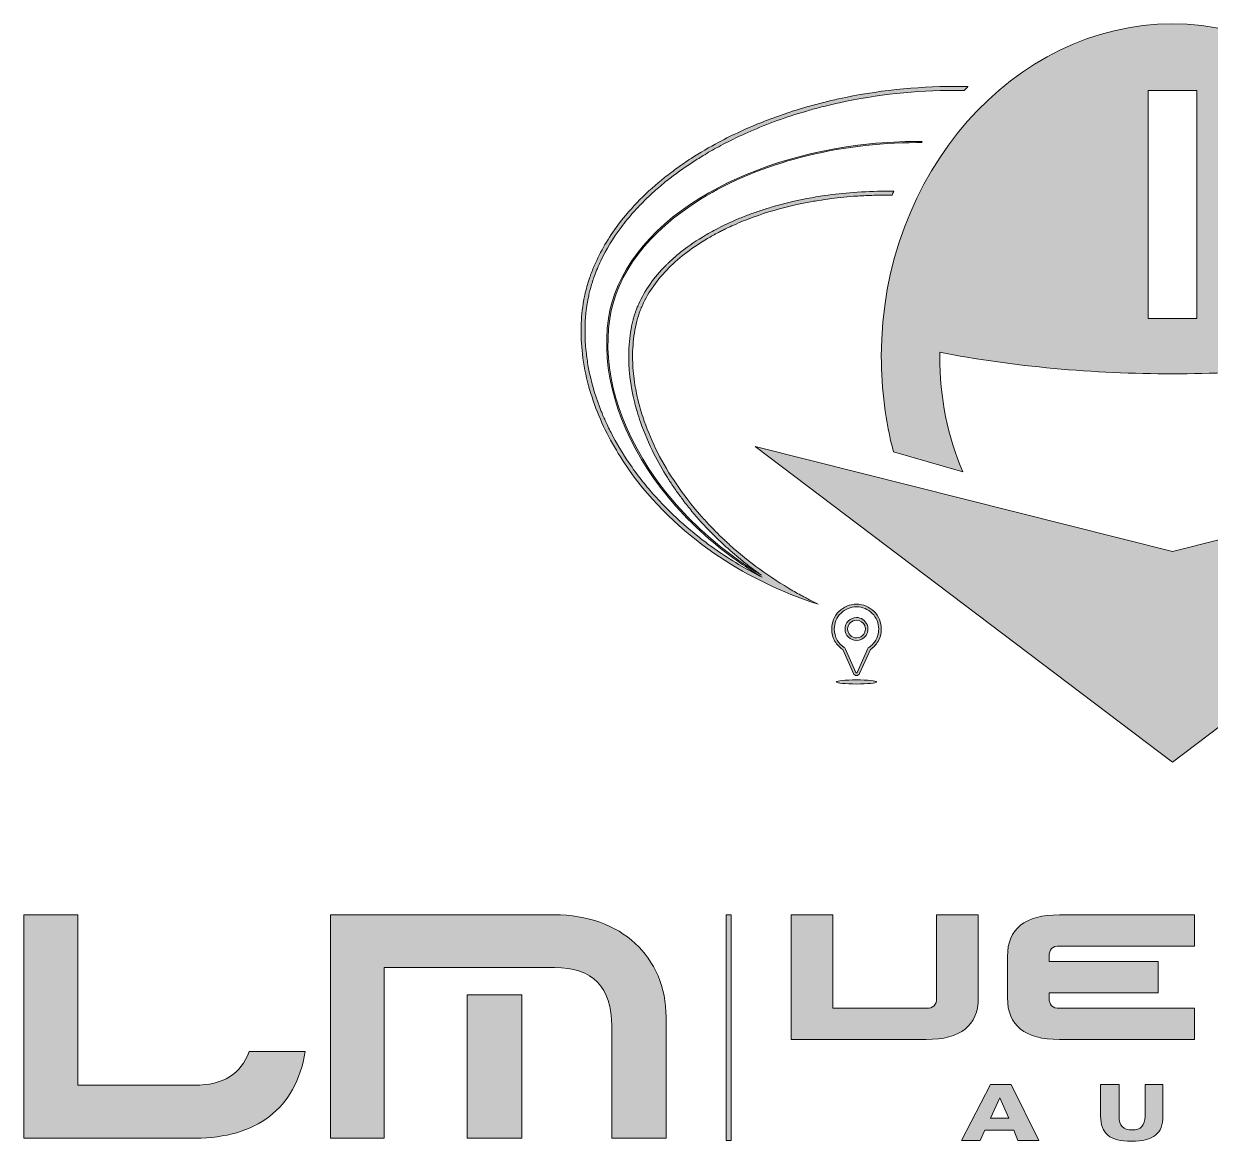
# Model space of a CAD drawing. Header units: millimetres. Extents: x 128 to 169, y -106.9 to -86.9.
# Drawn here: x 127.96 to 149.21, y -106.94 to -86.92 of the extents above; entities that cross this region are included whole.
import ezdxf

# ---------------------------------------------------------------- set-up
doc = ezdxf.new("R2010")
doc.units = ezdxf.units.MM
doc.header["$MEASUREMENT"] = 0
doc.layers.add('Capa 1', color=7, linetype='Continuous')

msp = doc.modelspace()

# ---------------------------------------------------------------- hatches: boundary and pattern name
at = {"layer": 'Capa 1'}
h = msp.add_hatch(color=255, dxfattribs=at)
h.dxf.hatch_style = 2
edge = h.paths.add_edge_path()
edge.add_spline(control_points=[(148.534, -86.924), (145.69, -86.938), (143.321, -89.599), (143.321, -92.88), (143.321, -93.476), (143.397, -94.05), (143.538, -94.593), (143.538, -94.593), (144.779, -94.953), (144.779, -94.953), (144.514, -94.327), (144.366, -93.623), (144.366, -92.88), (144.366, -92.856), (144.367, -92.831), (144.367, -92.807), (145.659, -93.066), (147.134, -93.196), (148.534, -93.196), (149.934, -93.196), (151.409, -93.066), (152.701, -92.807), (152.701, -92.831), (152.702, -92.856), (152.702, -92.88), (152.702, -93.623), (152.554, -94.327), (152.29, -94.953), (152.29, -94.953), (153.53, -94.593), (153.53, -94.593), (153.671, -94.05), (153.747, -93.476), (153.747, -92.88), (153.747, -89.599), (151.378, -86.938), (148.534, -86.924)], knot_values=[0, 0, 0, 0, 1, 1, 1, 2, 2, 2, 3, 3, 3, 4, 4, 4, 5, 5, 5, 6, 6, 6, 7, 7, 7, 8, 8, 8, 9, 9, 9, 10, 10, 10, 11, 11, 11, 12, 12, 12, 12], degree=3, periodic=1)
h.paths.add_polyline_path([(148.97, -92.207), (148.534, -92.207), (148.098, -92.207), (148.098, -88.121), (148.534, -88.121), (148.97, -88.121)])
h = msp.add_hatch(color=255, dxfattribs=at)
h.dxf.hatch_style = 2
edge = h.paths.add_edge_path()
edge.add_spline(control_points=[(144.633, -88.048), (143.932, -88.048), (143.235, -88.123), (142.557, -88.27), (142.464, -88.291), (142.371, -88.313), (142.28, -88.336), (142.187, -88.359), (142.096, -88.384), (142.004, -88.41), (141.913, -88.436), (141.821, -88.463), (141.731, -88.492), (141.595, -88.536), (141.46, -88.583), (141.326, -88.633), (141.282, -88.65), (141.237, -88.667), (141.193, -88.685), (140.927, -88.79), (140.666, -88.91), (140.412, -89.046), (140.242, -89.136), (140.076, -89.233), (139.913, -89.339), (139.873, -89.366), (139.832, -89.393), (139.792, -89.42), (139.752, -89.447), (139.712, -89.475), (139.673, -89.504), (139.594, -89.561), (139.516, -89.619), (139.44, -89.681), (139.134, -89.925), (138.848, -90.205), (138.605, -90.53), (138.439, -90.753), (138.292, -90.998), (138.18, -91.261), (138.172, -91.279), (138.164, -91.297), (138.157, -91.316), (138.143, -91.352), (138.129, -91.389), (138.116, -91.425), (138.109, -91.444), (138.102, -91.462), (138.096, -91.481), (138.079, -91.53), (138.064, -91.58), (138.05, -91.631), (138.036, -91.682), (138.022, -91.732), (138.012, -91.784), (138.012, -91.784), (137.995, -91.86), (137.995, -91.86), (137.995, -91.86), (137.982, -91.938), (137.982, -91.938), (137.969, -92.016), (137.96, -92.095), (137.954, -92.172), (137.952, -92.197), (137.951, -92.222), (137.949, -92.247), (137.948, -92.276), (137.946, -92.305), (137.946, -92.334), (137.941, -92.505), (137.95, -92.674), (137.969, -92.84), (138.014, -93.229), (138.119, -93.599), (138.263, -93.945), (138.407, -94.291), (138.59, -94.613), (138.8, -94.91), (139.22, -95.506), (139.745, -96.003), (140.323, -96.406), (140.856, -96.776), (141.436, -97.065), (142.038, -97.271), (142.089, -97.289), (142.14, -97.306), (142.192, -97.322), (142.143, -97.299), (142.095, -97.275), (142.047, -97.25), (142.046, -97.249), (142.046, -97.249), (142.045, -97.249), (142.045, -97.249), (142.044, -97.248), (142.043, -97.248), (142.016, -97.234), (141.988, -97.219), (141.962, -97.205), (141.886, -97.165), (141.811, -97.123), (141.737, -97.08), (141.329, -96.843), (140.949, -96.568), (140.604, -96.258), (140.584, -96.239), (140.563, -96.22), (140.543, -96.202), (140.532, -96.192), (140.522, -96.182), (140.511, -96.172), (140.481, -96.143), (140.45, -96.114), (140.42, -96.085), (140.39, -96.055), (140.36, -96.026), (140.331, -95.996), (140.301, -95.966), (140.272, -95.936), (140.244, -95.906), (140.186, -95.845), (140.13, -95.783), (140.075, -95.72), (139.774, -95.375), (139.515, -94.998), (139.313, -94.599), (139.221, -94.418), (139.142, -94.232), (139.076, -94.044), (139.057, -93.988), (139.038, -93.931), (139.021, -93.875), (139.004, -93.818), (138.988, -93.761), (138.974, -93.704), (138.956, -93.635), (138.941, -93.567), (138.928, -93.498), (138.921, -93.463), (138.915, -93.429), (138.91, -93.394), (138.898, -93.326), (138.889, -93.257), (138.882, -93.189), (138.869, -93.056), (138.864, -92.924), (138.868, -92.793), (138.874, -92.645), (138.89, -92.499), (138.918, -92.358), (138.934, -92.286), (138.949, -92.222), (138.97, -92.158), (138.97, -92.158), (138.986, -92.11), (138.986, -92.11), (138.986, -92.11), (139.004, -92.063), (139.004, -92.063), (139.014, -92.031), (139.029, -92.001), (139.042, -91.97), (139.15, -91.724), (139.316, -91.499), (139.516, -91.299), (139.716, -91.099), (139.953, -90.923), (140.208, -90.773), (140.272, -90.735), (140.338, -90.699), (140.404, -90.664), (140.429, -90.651), (140.454, -90.639), (140.479, -90.626), (140.501, -90.615), (140.523, -90.604), (140.545, -90.593), (140.589, -90.572), (140.634, -90.551), (140.679, -90.531), (140.793, -90.48), (140.908, -90.434), (141.026, -90.391), (141.272, -90.301), (141.527, -90.228), (141.785, -90.17), (141.822, -90.162), (141.859, -90.154), (141.896, -90.146), (141.938, -90.138), (141.98, -90.129), (142.023, -90.121), (142.061, -90.114), (142.099, -90.107), (142.137, -90.101), (142.213, -90.087), (142.289, -90.076), (142.366, -90.065), (142.518, -90.044), (142.672, -90.028), (142.825, -90.016), (142.874, -90.013), (142.921, -90.009), (142.97, -90.007), (143.065, -90.001), (143.161, -89.998), (143.256, -89.996), (143.304, -89.995), (143.352, -89.995), (143.399, -89.995), (143.399, -89.995), (143.402, -89.995), (143.402, -89.995), (143.439, -89.995), (143.476, -89.995), (143.513, -89.996), (143.524, -89.972), (143.534, -89.949), (143.546, -89.926), (143.52, -89.925), (143.494, -89.925), (143.468, -89.925), (143.445, -89.925), (143.422, -89.925), (143.399, -89.925), (143.205, -89.925), (143.01, -89.932), (142.82, -89.947), (142.647, -89.96), (142.476, -89.978), (142.309, -90.003), (142.2, -90.018), (142.094, -90.036), (141.989, -90.056), (141.95, -90.064), (141.912, -90.071), (141.874, -90.079), (141.836, -90.087), (141.799, -90.095), (141.761, -90.104), (141.695, -90.118), (141.631, -90.134), (141.567, -90.151), (141.52, -90.162), (141.474, -90.175), (141.428, -90.188), (141.355, -90.208), (141.283, -90.23), (141.213, -90.253), (141.141, -90.276), (141.071, -90.3), (141.002, -90.325), (140.965, -90.338), (140.928, -90.352), (140.892, -90.366), (140.82, -90.395), (140.748, -90.424), (140.677, -90.455), (140.572, -90.501), (140.469, -90.551), (140.369, -90.603), (140.302, -90.639), (140.236, -90.675), (140.173, -90.712), (140.019, -90.802), (139.877, -90.899), (139.747, -91.001), (139.689, -91.047), (139.634, -91.093), (139.581, -91.141), (139.554, -91.164), (139.528, -91.189), (139.503, -91.213), (139.491, -91.225), (139.478, -91.237), (139.466, -91.249), (139.248, -91.468), (139.084, -91.701), (138.977, -91.943), (138.974, -91.951), (138.97, -91.959), (138.967, -91.967), (138.956, -91.99), (138.946, -92.014), (138.938, -92.039), (138.938, -92.039), (138.92, -92.085), (138.92, -92.085), (138.92, -92.085), (138.919, -92.087), (138.919, -92.087), (138.919, -92.087), (138.919, -92.088), (138.919, -92.088), (138.919, -92.088), (138.919, -92.089), (138.919, -92.089), (138.919, -92.089), (138.903, -92.136), (138.903, -92.136), (138.899, -92.149), (138.895, -92.163), (138.891, -92.177), (138.887, -92.191), (138.883, -92.205), (138.88, -92.218), (138.877, -92.228), (138.874, -92.239), (138.871, -92.249), (138.868, -92.264), (138.864, -92.279), (138.861, -92.294), (138.857, -92.311), (138.853, -92.328), (138.85, -92.344), (138.821, -92.486), (138.803, -92.636), (138.798, -92.791), (138.789, -93.088), (138.825, -93.401), (138.905, -93.721), (138.918, -93.771), (138.932, -93.82), (138.947, -93.869), (138.965, -93.934), (138.986, -93.999), (139.009, -94.064), (139.075, -94.253), (139.156, -94.443), (139.25, -94.631), (139.323, -94.774), (139.403, -94.915), (139.49, -95.054), (139.525, -95.109), (139.561, -95.164), (139.598, -95.218), (139.617, -95.246), (139.636, -95.274), (139.656, -95.302), (139.694, -95.356), (139.733, -95.408), (139.773, -95.461), (139.823, -95.528), (139.876, -95.594), (139.93, -95.659), (140.038, -95.789), (140.154, -95.916), (140.275, -96.04), (140.336, -96.102), (140.399, -96.163), (140.463, -96.224), (140.563, -96.317), (140.665, -96.407), (140.771, -96.494), (140.825, -96.54), (140.881, -96.584), (140.938, -96.628), (141.016, -96.688), (141.096, -96.747), (141.177, -96.805), (140.899, -96.637), (140.635, -96.451), (140.389, -96.249), (140.388, -96.249), (140.387, -96.248), (140.387, -96.247), (139.96, -95.899), (139.585, -95.503), (139.28, -95.073), (138.616, -94.138), (138.323, -93.122), (138.457, -92.211), (138.576, -91.403), (139.154, -90.642), (140.085, -90.068), (141.159, -89.406), (142.534, -89.061), (143.954, -89.054), (143.982, -89.054), (144.01, -89.054), (144.038, -89.054), (144.043, -89.047), (144.048, -89.039), (144.054, -89.032), (144.025, -89.031), (143.997, -89.031), (143.969, -89.032), (143.684, -89.033), (143.4, -89.048), (143.117, -89.077), (141.964, -89.195), (140.912, -89.531), (140.073, -90.048), (139.136, -90.626), (138.554, -91.393), (138.434, -92.207), (138.3, -93.124), (138.593, -94.147), (139.261, -95.086), (139.573, -95.526), (139.956, -95.93), (140.395, -96.285), (140.395, -96.285), (140.396, -96.286), (140.397, -96.286), (140.644, -96.487), (140.909, -96.672), (141.188, -96.839), (140.901, -96.695), (140.625, -96.531), (140.362, -96.349), (140.319, -96.319), (140.277, -96.288), (140.235, -96.257), (140.166, -96.207), (140.099, -96.156), (140.034, -96.104), (139.857, -95.964), (139.69, -95.816), (139.532, -95.662), (139.438, -95.569), (139.347, -95.474), (139.26, -95.377), (139.26, -95.377), (139.26, -95.377), (139.26, -95.376), (139.186, -95.293), (139.114, -95.208), (139.046, -95.122), (138.98, -95.039), (138.918, -94.956), (138.857, -94.87), (138.732, -94.693), (138.619, -94.509), (138.52, -94.323), (138.502, -94.289), (138.484, -94.257), (138.468, -94.223), (138.468, -94.223), (138.468, -94.223), (138.468, -94.223), (138.447, -94.183), (138.428, -94.142), (138.409, -94.102), (138.38, -94.041), (138.353, -93.979), (138.327, -93.918), (138.318, -93.896), (138.308, -93.873), (138.3, -93.851), (138.291, -93.828), (138.282, -93.806), (138.274, -93.783), (138.189, -93.556), (138.124, -93.329), (138.08, -93.103), (138.071, -93.057), (138.064, -93.012), (138.057, -92.967), (138.05, -92.922), (138.044, -92.877), (138.039, -92.832), (138.016, -92.637), (138.01, -92.441), (138.019, -92.25), (138.02, -92.225), (138.022, -92.2), (138.024, -92.175), (138.024, -92.171), (138.025, -92.167), (138.025, -92.163), (138.027, -92.147), (138.028, -92.132), (138.029, -92.116), (138.032, -92.087), (138.035, -92.059), (138.039, -92.032), (138.041, -92.015), (138.043, -92), (138.046, -91.984), (138.048, -91.972), (138.05, -91.961), (138.051, -91.95), (138.051, -91.95), (138.064, -91.874), (138.064, -91.874), (138.064, -91.874), (138.081, -91.797), (138.081, -91.797), (138.087, -91.765), (138.095, -91.735), (138.103, -91.703), (138.106, -91.692), (138.109, -91.682), (138.112, -91.671), (138.112, -91.671), (138.112, -91.669), (138.112, -91.669), (138.112, -91.669), (138.117, -91.649), (138.117, -91.649), (138.137, -91.581), (138.159, -91.512), (138.183, -91.443), (138.2, -91.397), (138.218, -91.352), (138.237, -91.307), (138.256, -91.261), (138.276, -91.216), (138.297, -91.171), (138.394, -90.968), (138.515, -90.767), (138.661, -90.572), (138.731, -90.479), (138.806, -90.388), (138.885, -90.299), (138.941, -90.236), (138.999, -90.175), (139.06, -90.114), (139.09, -90.083), (139.122, -90.053), (139.153, -90.023), (139.185, -89.993), (139.217, -89.963), (139.249, -89.933), (139.324, -89.866), (139.402, -89.8), (139.483, -89.735), (139.483, -89.735), (139.484, -89.735), (139.484, -89.735), (139.629, -89.619), (139.783, -89.509), (139.943, -89.404), (139.943, -89.403), (139.944, -89.403), (139.944, -89.403), (140.014, -89.358), (140.086, -89.313), (140.159, -89.27), (140.252, -89.213), (140.347, -89.16), (140.445, -89.108), (140.564, -89.044), (140.687, -88.983), (140.812, -88.925), (140.882, -88.893), (140.954, -88.861), (141.026, -88.83), (141.346, -88.693), (141.683, -88.574), (142.033, -88.475), (142.116, -88.451), (142.2, -88.429), (142.284, -88.407), (142.379, -88.383), (142.475, -88.361), (142.572, -88.339), (143.246, -88.193), (143.94, -88.118), (144.633, -88.118), (144.633, -88.118), (144.706, -88.118), (144.706, -88.118), (144.706, -88.118), (144.706, -88.119), (144.706, -88.119), (144.738, -88.119), (144.771, -88.119), (144.804, -88.12), (144.827, -88.097), (144.85, -88.074), (144.873, -88.051), (144.873, -88.051), (144.874, -88.051), (144.874, -88.051), (144.849, -88.05), (144.823, -88.05), (144.798, -88.049), (144.743, -88.049), (144.688, -88.048), (144.633, -88.048)], knot_values=[0, 0, 0, 0, 1, 1, 1, 2, 2, 2, 3, 3, 3, 4, 4, 4, 5, 5, 5, 6, 6, 6, 7, 7, 7, 8, 8, 8, 9, 9, 9, 10, 10, 10, 11, 11, 11, 12, 12, 12, 13, 13, 13, 14, 14, 14, 15, 15, 15, 16, 16, 16, 17, 17, 17, 18, 18, 18, 19, 19, 19, 20, 20, 20, 21, 21, 21, 22, 22, 22, 23, 23, 23, 24, 24, 24, 25, 25, 25, 26, 26, 26, 27, 27, 27, 28, 28, 28, 29, 29, 29, 30, 30, 30, 31, 31, 31, 32, 32, 32, 33, 33, 33, 34, 34, 34, 35, 35, 35, 36, 36, 36, 37, 37, 37, 38, 38, 38, 39, 39, 39, 40, 40, 40, 41, 41, 41, 42, 42, 42, 43, 43, 43, 44, 44, 44, 45, 45, 45, 46, 46, 46, 47, 47, 47, 48, 48, 48, 49, 49, 49, 50, 50, 50, 51, 51, 51, 52, 52, 52, 53, 53, 53, 54, 54, 54, 55, 55, 55, 56, 56, 56, 57, 57, 57, 58, 58, 58, 59, 59, 59, 60, 60, 60, 61, 61, 61, 62, 62, 62, 63, 63, 63, 64, 64, 64, 65, 65, 65, 66, 66, 66, 67, 67, 67, 68, 68, 68, 69, 69, 69, 70, 70, 70, 71, 71, 71, 72, 72, 72, 73, 73, 73, 74, 74, 74, 75, 75, 75, 76, 76, 76, 77, 77, 77, 78, 78, 78, 79, 79, 79, 80, 80, 80, 81, 81, 81, 82, 82, 82, 83, 83, 83, 84, 84, 84, 85, 85, 85, 86, 86, 86, 87, 87, 87, 88, 88, 88, 89, 89, 89, 90, 90, 90, 91, 91, 91, 92, 92, 92, 93, 93, 93, 94, 94, 94, 95, 95, 95, 96, 96, 96, 97, 97, 97, 98, 98, 98, 99, 99, 99, 100, 100, 100, 101, 101, 101, 102, 102, 102, 103, 103, 103, 104, 104, 104, 105, 105, 105, 106, 106, 106, 107, 107, 107, 108, 108, 108, 109, 109, 109, 110, 110, 110, 111, 111, 111, 112, 112, 112, 113, 113, 113, 114, 114, 114, 115, 115, 115, 116, 116, 116, 117, 117, 117, 118, 118, 118, 119, 119, 119, 120, 120, 120, 121, 121, 121, 122, 122, 122, 123, 123, 123, 124, 124, 124, 125, 125, 125, 126, 126, 126, 127, 127, 127, 128, 128, 128, 129, 129, 129, 130, 130, 130, 131, 131, 131, 132, 132, 132, 133, 133, 133, 134, 134, 134, 135, 135, 135, 136, 136, 136, 137, 137, 137, 138, 138, 138, 139, 139, 139, 140, 140, 140, 141, 141, 141, 142, 142, 142, 143, 143, 143, 144, 144, 144, 145, 145, 145, 146, 146, 146, 147, 147, 147, 148, 148, 148, 149, 149, 149, 150, 150, 150, 151, 151, 151, 152, 152, 152, 153, 153, 153, 154, 154, 154, 155, 155, 155, 156, 156, 156, 157, 157, 157, 158, 158, 158, 159, 159, 159, 160, 160, 160, 161, 161, 161, 162, 162, 162, 163, 163, 163, 164, 164, 164, 165, 165, 165, 166, 166, 166, 167, 167, 167, 168, 168, 168, 169, 169, 169, 170, 170, 170, 171, 171, 171, 172, 172, 172, 173, 173, 173, 174, 174, 174, 175, 175, 175, 176, 176, 176, 177, 177, 177, 178, 178, 178, 179, 179, 179, 180, 180, 180, 181, 181, 181, 182, 182, 182, 183, 183, 183, 184, 184, 184, 185, 185, 185, 186, 186, 186, 187, 187, 187, 188, 188, 188, 189, 189, 189, 190, 190, 190, 191, 191, 191, 192, 192, 192, 193, 193, 193, 194, 194, 194, 194], degree=3, periodic=1)
msp.add_hatch(color=255, dxfattribs=at).paths.add_polyline_path([(156.005, -94.495), (148.534, -100.15), (141.063, -94.495), (148.534, -96.38)])
h = msp.add_hatch(color=255, dxfattribs=at)
h.dxf.hatch_style = 2
edge = h.paths.add_edge_path()
edge.add_spline(control_points=[(142.877, -97.322), (142.758, -97.322), (142.646, -97.369), (142.562, -97.453), (142.478, -97.537), (142.432, -97.648), (142.432, -97.767), (142.432, -97.844), (142.452, -97.921), (142.491, -97.988), (142.525, -98.047), (142.572, -98.098), (142.629, -98.136), (142.629, -98.136), (142.822, -98.564), (142.822, -98.564), (142.832, -98.586), (142.853, -98.6), (142.877, -98.6), (142.9, -98.6), (142.922, -98.586), (142.932, -98.564), (142.932, -98.564), (143.125, -98.136), (143.125, -98.136), (143.153, -98.117), (143.179, -98.095), (143.202, -98.07), (143.225, -98.045), (143.246, -98.017), (143.263, -97.988), (143.291, -97.938), (143.31, -97.882), (143.318, -97.825), (143.32, -97.806), (143.321, -97.786), (143.321, -97.767), (143.321, -97.708), (143.31, -97.65), (143.288, -97.597), (143.266, -97.544), (143.233, -97.495), (143.191, -97.453), (143.107, -97.369), (142.995, -97.322), (142.877, -97.322), (142.877, -97.322), (142.877, -97.322), (142.877, -97.322)], knot_values=[0, 0, 0, 0, 1, 1, 1, 2, 2, 2, 3, 3, 3, 4, 4, 4, 5, 5, 5, 6, 6, 6, 7, 7, 7, 8, 8, 8, 9, 9, 9, 10, 10, 10, 11, 11, 11, 12, 12, 12, 13, 13, 13, 14, 14, 14, 15, 15, 15, 16, 16, 16, 16], degree=3, periodic=1)
edge = h.paths.add_edge_path()
edge.add_spline(control_points=[(142.877, -97.926), (142.789, -97.926), (142.718, -97.855), (142.718, -97.767), (142.718, -97.679), (142.789, -97.608), (142.877, -97.608), (142.942, -97.608), (142.999, -97.648), (143.023, -97.705), (143.031, -97.724), (143.036, -97.745), (143.036, -97.767), (143.036, -97.8), (143.026, -97.83), (143.008, -97.856), (142.98, -97.898), (142.932, -97.926), (142.877, -97.926), (142.877, -97.926), (142.877, -97.926), (142.877, -97.926)], knot_values=[0, 0, 0, 0, 1, 1, 1, 2, 2, 2, 3, 3, 3, 4, 4, 4, 5, 5, 5, 6, 6, 6, 7, 7, 7, 7], degree=3, periodic=1)
edge = h.paths.add_edge_path()
edge.add_spline(control_points=[(142.877, -97.369), (142.983, -97.369), (143.083, -97.411), (143.158, -97.486), (143.195, -97.523), (143.224, -97.567), (143.244, -97.615), (143.264, -97.663), (143.274, -97.714), (143.274, -97.767), (143.274, -97.784), (143.273, -97.802), (143.271, -97.819), (143.264, -97.87), (143.248, -97.919), (143.222, -97.964), (143.207, -97.991), (143.189, -98.015), (143.168, -98.038), (143.147, -98.06), (143.124, -98.08), (143.099, -98.097), (143.099, -98.097), (143.088, -98.105), (143.088, -98.105), (143.088, -98.105), (143.082, -98.117), (143.082, -98.117), (143.082, -98.117), (142.889, -98.545), (142.889, -98.545), (142.887, -98.55), (142.882, -98.553), (142.877, -98.553), (142.871, -98.553), (142.867, -98.55), (142.864, -98.545), (142.864, -98.545), (142.671, -98.117), (142.671, -98.117), (142.671, -98.117), (142.666, -98.105), (142.666, -98.105), (142.666, -98.105), (142.655, -98.097), (142.655, -98.097), (142.604, -98.063), (142.562, -98.017), (142.531, -97.964), (142.497, -97.905), (142.479, -97.836), (142.479, -97.767), (142.479, -97.661), (142.52, -97.561), (142.595, -97.486), (142.671, -97.411), (142.771, -97.369), (142.877, -97.369)], knot_values=[0, 0, 0, 0, 0.352778, 0.352778, 0.352778, 0.705556, 0.705556, 0.705556, 1.058333, 1.058333, 1.058333, 1.411111, 1.411111, 1.411111, 1.763889, 1.763889, 1.763889, 2.116667, 2.116667, 2.116667, 2.469444, 2.469444, 2.469444, 2.822222, 2.822222, 2.822222, 3.175, 3.175, 3.175, 3.527778, 3.527778, 3.527778, 3.880556, 3.880556, 3.880556, 4.233333, 4.233333, 4.233333, 4.586111, 4.586111, 4.586111, 4.938889, 4.938889, 4.938889, 5.291667, 5.291667, 5.291667, 5.644444, 5.644444, 5.644444, 5.997222, 5.997222, 5.997222, 6.35, 6.35, 6.35, 6.702778, 6.702778, 6.702778, 6.702778], degree=3, periodic=0)
edge.add_line((142.877, -97.369), (142.877, -97.369))
edge = h.paths.add_edge_path()
edge.add_spline(control_points=[(142.877, -97.973), (142.945, -97.973), (143.009, -97.939), (143.047, -97.882), (143.07, -97.848), (143.082, -97.808), (143.082, -97.767), (143.082, -97.739), (143.077, -97.712), (143.066, -97.687), (143.034, -97.611), (142.96, -97.561), (142.877, -97.561), (142.763, -97.561), (142.671, -97.654), (142.671, -97.767), (142.671, -97.88), (142.763, -97.973), (142.877, -97.973)], knot_values=[0, 0, 0, 0, 0.352778, 0.352778, 0.352778, 0.705556, 0.705556, 0.705556, 1.058333, 1.058333, 1.058333, 1.411111, 1.411111, 1.411111, 1.763889, 1.763889, 1.763889, 2.116667, 2.116667, 2.116667, 2.116667], degree=3, periodic=0)
edge.add_line((142.877, -97.973), (142.877, -97.973))
h = msp.add_hatch(color=255, dxfattribs=at)
h.dxf.hatch_style = 2
edge = h.paths.add_edge_path()
edge.add_spline(control_points=[(143.235, -98.715), (143.235, -98.735), (143.075, -98.752), (142.877, -98.752), (142.679, -98.752), (142.518, -98.735), (142.518, -98.715), (142.518, -98.695), (142.679, -98.678), (142.877, -98.678), (143.075, -98.678), (143.235, -98.695), (143.235, -98.715)], knot_values=[0, 0, 0, 0, 1, 1, 1, 2, 2, 2, 3, 3, 3, 4, 4, 4, 4], degree=3, periodic=1)
h = msp.add_hatch(color=255, dxfattribs=at)
h.dxf.hatch_style = 2
edge = h.paths.add_edge_path()
edge.add_spline(control_points=[(128.935, -102.886), (128.935, -102.886), (128.935, -105.938), (128.935, -105.938), (128.935, -105.938), (131.021, -105.938), (131.021, -105.938), (131.535, -105.938), (131.861, -105.737), (131.998, -105.337), (131.998, -105.337), (133.004, -105.337), (133.004, -105.337), (132.916, -105.852), (132.703, -106.238), (132.364, -106.497), (132.025, -106.757), (131.583, -106.886), (131.038, -106.886), (131.038, -106.886), (127.964, -106.886), (127.964, -106.886), (127.964, -106.886), (127.964, -102.886), (127.964, -102.886), (127.964, -102.886), (128.935, -102.886), (128.935, -102.886)], knot_values=[0, 0, 0, 0, 1, 1, 1, 2, 2, 2, 3, 3, 3, 4, 4, 4, 5, 5, 5, 6, 6, 6, 7, 7, 7, 8, 8, 8, 9, 9, 9, 9], degree=3, periodic=1)
h = msp.add_hatch(color=255, dxfattribs=at)
h.dxf.hatch_style = 2
edge = h.paths.add_edge_path()
edge.add_spline(control_points=[(133.455, -102.886), (133.455, -102.886), (137.467, -102.886), (137.467, -102.886), (137.764, -102.886), (138.036, -102.931), (138.282, -103.02), (138.527, -103.11), (138.738, -103.236), (138.913, -103.398), (139.088, -103.559), (139.224, -103.753), (139.322, -103.977), (139.419, -104.202), (139.467, -104.45), (139.467, -104.721), (139.467, -104.721), (139.467, -106.886), (139.467, -106.886), (139.467, -106.886), (138.496, -106.886), (138.496, -106.886), (138.496, -106.886), (138.496, -104.886), (138.496, -104.886), (138.496, -104.181), (138.153, -103.829), (137.467, -103.829), (137.467, -103.829), (134.421, -103.829), (134.421, -103.829), (134.421, -103.829), (134.421, -106.886), (134.421, -106.886), (134.421, -106.886), (133.455, -106.886), (133.455, -106.886), (133.455, -106.886), (133.455, -102.886), (133.455, -102.886)], knot_values=[0, 0, 0, 0, 1, 1, 1, 2, 2, 2, 3, 3, 3, 4, 4, 4, 5, 5, 5, 6, 6, 6, 7, 7, 7, 8, 8, 8, 9, 9, 9, 10, 10, 10, 11, 11, 11, 12, 12, 12, 13, 13, 13, 13], degree=3, periodic=1)
h.paths.add_polyline_path([(135.907, -104.32), (136.884, -104.32), (136.884, -106.886), (135.907, -106.886)])
h = msp.add_hatch(color=255, dxfattribs=at)
h.dxf.hatch_style = 2
h.paths.add_polyline_path([(140.632, -106.926), (140.544, -106.926), (140.544, -102.887), (140.632, -102.887)])
h = msp.add_hatch(color=255, dxfattribs=at)
h.dxf.hatch_style = 2
edge = h.paths.add_edge_path()
edge.add_spline(control_points=[(144.312, -102.887), (144.312, -102.887), (144.312, -104.375), (144.312, -104.375), (144.312, -104.499), (144.25, -104.561), (144.126, -104.561), (144.126, -104.561), (142.452, -104.561), (142.452, -104.561), (142.452, -104.561), (142.452, -102.887), (142.452, -102.887), (142.452, -102.887), (141.708, -102.887), (141.708, -102.887), (141.708, -102.887), (141.708, -105.119), (141.708, -105.119), (141.708, -105.119), (144.126, -105.119), (144.126, -105.119), (144.746, -105.119), (145.056, -104.871), (145.056, -104.375), (145.056, -104.375), (145.056, -102.887), (145.056, -102.887), (145.056, -102.887), (144.312, -102.887), (144.312, -102.887)], knot_values=[0, 0, 0, 0, 1, 1, 1, 2, 2, 2, 3, 3, 3, 4, 4, 4, 5, 5, 5, 6, 6, 6, 7, 7, 7, 8, 8, 8, 9, 9, 9, 10, 10, 10, 10], degree=3, periodic=1)
h = msp.add_hatch(color=255, dxfattribs=at)
h.dxf.hatch_style = 2
edge = h.paths.add_edge_path()
edge.add_spline(control_points=[(146.511, -105.119), (146.511, -105.119), (148.929, -105.119), (148.929, -105.119), (148.929, -105.119), (148.929, -104.561), (148.929, -104.561), (148.929, -104.561), (146.511, -104.561), (146.511, -104.561), (146.387, -104.561), (146.325, -104.499), (146.325, -104.375), (146.325, -104.375), (146.325, -104.282), (146.325, -104.282), (146.325, -104.282), (148.278, -104.282), (148.278, -104.282), (148.278, -104.282), (148.278, -103.724), (148.278, -103.724), (148.278, -103.724), (146.325, -103.724), (146.325, -103.724), (146.325, -103.724), (146.325, -103.631), (146.325, -103.631), (146.325, -103.507), (146.387, -103.445), (146.511, -103.445), (146.511, -103.445), (148.929, -103.445), (148.929, -103.445), (148.929, -103.445), (148.929, -102.887), (148.929, -102.887), (148.929, -102.887), (146.511, -102.887), (146.511, -102.887), (145.891, -102.887), (145.581, -103.135), (145.581, -103.631), (145.581, -103.631), (145.581, -104.375), (145.581, -104.375), (145.581, -104.871), (145.891, -105.119), (146.511, -105.119)], knot_values=[0, 0, 0, 0, 0.352778, 0.352778, 0.352778, 0.705556, 0.705556, 0.705556, 1.058333, 1.058333, 1.058333, 1.411111, 1.411111, 1.411111, 1.763889, 1.763889, 1.763889, 2.116667, 2.116667, 2.116667, 2.469444, 2.469444, 2.469444, 2.822222, 2.822222, 2.822222, 3.175, 3.175, 3.175, 3.527778, 3.527778, 3.527778, 3.880556, 3.880556, 3.880556, 4.233333, 4.233333, 4.233333, 4.586111, 4.586111, 4.586111, 4.938889, 4.938889, 4.938889, 5.291667, 5.291667, 5.291667, 5.644444, 5.644444, 5.644444, 5.644444], degree=3, periodic=0)
edge.add_line((146.511, -105.119), (146.511, -105.119))
h = msp.add_hatch(color=255, dxfattribs=at)
h.dxf.hatch_style = 2
h.paths.add_polyline_path([(145.094, -106.926), (144.759, -106.926), (145.276, -105.927), (145.647, -105.927), (146.141, -106.926), (145.768, -106.926), (145.693, -106.746), (145.175, -106.746)])
h.paths.add_polyline_path([(145.603, -106.528), (145.444, -106.165), (145.274, -106.528)])
h = msp.add_hatch(color=255, dxfattribs=at)
h.dxf.hatch_style = 2
edge = h.paths.add_edge_path()
edge.add_spline(control_points=[(147.248, -105.927), (147.248, -105.927), (147.579, -105.927), (147.579, -105.927), (147.579, -105.927), (147.579, -106.496), (147.579, -106.496), (147.579, -106.579), (147.598, -106.64), (147.636, -106.68), (147.674, -106.72), (147.733, -106.74), (147.812, -106.74), (147.89, -106.74), (147.948, -106.72), (147.986, -106.679), (148.024, -106.639), (148.044, -106.578), (148.044, -106.496), (148.044, -106.496), (148.044, -105.927), (148.044, -105.927), (148.044, -105.927), (148.365, -105.927), (148.365, -105.927), (148.365, -105.927), (148.365, -106.492), (148.365, -106.492), (148.365, -106.648), (148.32, -106.762), (148.229, -106.834), (148.139, -106.907), (147.996, -106.943), (147.801, -106.943), (147.607, -106.943), (147.466, -106.907), (147.379, -106.835), (147.291, -106.764), (147.248, -106.649), (147.248, -106.492), (147.248, -106.492), (147.248, -105.927), (147.248, -105.927)], knot_values=[0, 0, 0, 0, 1, 1, 1, 2, 2, 2, 3, 3, 3, 4, 4, 4, 5, 5, 5, 6, 6, 6, 7, 7, 7, 8, 8, 8, 9, 9, 9, 10, 10, 10, 11, 11, 11, 12, 12, 12, 13, 13, 13, 14, 14, 14, 14], degree=3, periodic=1)

# ---------------------------------------------------------------- linework, layer by layer
at = {"layer": 'Capa 1', "lineweight": 0}
for points in [[(148.97, -92.207), (148.534, -92.207), (148.098, -92.207), (148.098, -88.121), (148.534, -88.121), (148.97, -88.121), (148.97, -92.207)], [(156.005, -94.495), (148.534, -100.15), (141.063, -94.495), (148.534, -96.38), (156.005, -94.495)], [(140.632, -106.926), (140.544, -106.926), (140.544, -102.887), (140.632, -102.887), (140.632, -106.926)], [(135.907, -104.32), (136.884, -104.32), (136.884, -106.886), (135.907, -106.886), (135.907, -104.32)], [(145.094, -106.926), (144.759, -106.926), (145.276, -105.927), (145.647, -105.927), (146.141, -106.926), (145.768, -106.926), (145.693, -106.746), (145.175, -106.746), (145.094, -106.926)], [(145.603, -106.528), (145.444, -106.165), (145.274, -106.528), (145.603, -106.528)]]:
    msp.add_lwpolyline(points, dxfattribs=at)
for points, knots in [([(148.534, -86.924), (145.69, -86.938), (143.321, -89.599), (143.321, -92.88), (143.321, -93.476), (143.397, -94.05), (143.538, -94.593), (143.538, -94.593), (144.779, -94.953), (144.779, -94.953), (144.514, -94.327), (144.366, -93.623), (144.366, -92.88), (144.366, -92.856), (144.367, -92.831), (144.367, -92.807), (145.659, -93.066), (147.134, -93.196), (148.534, -93.196), (149.934, -93.196), (151.409, -93.066), (152.701, -92.807), (152.701, -92.831), (152.702, -92.856), (152.702, -92.88), (152.702, -93.623), (152.554, -94.327), (152.29, -94.953), (152.29, -94.953), (153.53, -94.593), (153.53, -94.593), (153.671, -94.05), (153.747, -93.476), (153.747, -92.88), (153.747, -89.599), (151.378, -86.938), (148.534, -86.924)], [0, 0, 0, 0, 1, 1, 1, 2, 2, 2, 3, 3, 3, 4, 4, 4, 5, 5, 5, 6, 6, 6, 7, 7, 7, 8, 8, 8, 9, 9, 9, 10, 10, 10, 11, 11, 11, 12, 12, 12, 12]), ([(144.633, -88.048), (143.932, -88.048), (143.235, -88.123), (142.557, -88.27), (142.464, -88.291), (142.371, -88.313), (142.28, -88.336), (142.187, -88.359), (142.096, -88.384), (142.004, -88.41), (141.913, -88.436), (141.821, -88.463), (141.731, -88.492), (141.595, -88.536), (141.46, -88.583), (141.326, -88.633), (141.282, -88.65), (141.237, -88.667), (141.193, -88.685), (140.927, -88.79), (140.666, -88.91), (140.412, -89.046), (140.242, -89.136), (140.076, -89.233), (139.913, -89.339), (139.873, -89.366), (139.832, -89.393), (139.792, -89.42), (139.752, -89.447), (139.712, -89.475), (139.673, -89.504), (139.594, -89.561), (139.516, -89.619), (139.44, -89.681), (139.134, -89.925), (138.848, -90.205), (138.605, -90.53), (138.439, -90.753), (138.292, -90.998), (138.18, -91.261), (138.172, -91.279), (138.164, -91.297), (138.157, -91.316), (138.143, -91.352), (138.129, -91.389), (138.116, -91.425), (138.109, -91.444), (138.102, -91.462), (138.096, -91.481), (138.079, -91.53), (138.064, -91.58), (138.05, -91.631), (138.036, -91.682), (138.022, -91.732), (138.012, -91.784), (138.012, -91.784), (137.995, -91.86), (137.995, -91.86), (137.995, -91.86), (137.982, -91.938), (137.982, -91.938), (137.969, -92.016), (137.96, -92.095), (137.954, -92.172), (137.952, -92.197), (137.951, -92.222), (137.949, -92.247), (137.948, -92.276), (137.946, -92.305), (137.946, -92.334), (137.941, -92.505), (137.95, -92.674), (137.969, -92.84), (138.014, -93.229), (138.119, -93.599), (138.263, -93.945), (138.407, -94.291), (138.59, -94.613), (138.8, -94.91), (139.22, -95.506), (139.745, -96.003), (140.323, -96.406), (140.856, -96.776), (141.436, -97.065), (142.038, -97.271), (142.089, -97.289), (142.14, -97.306), (142.192, -97.322), (142.143, -97.299), (142.095, -97.275), (142.047, -97.25), (142.046, -97.249), (142.046, -97.249), (142.045, -97.249), (142.045, -97.249), (142.044, -97.248), (142.043, -97.248), (142.016, -97.234), (141.988, -97.219), (141.962, -97.205), (141.886, -97.165), (141.811, -97.123), (141.737, -97.08), (141.329, -96.843), (140.949, -96.568), (140.604, -96.258), (140.584, -96.239), (140.563, -96.22), (140.543, -96.202), (140.532, -96.192), (140.522, -96.182), (140.511, -96.172), (140.481, -96.143), (140.45, -96.114), (140.42, -96.085), (140.39, -96.055), (140.36, -96.026), (140.331, -95.996), (140.301, -95.966), (140.272, -95.936), (140.244, -95.906), (140.186, -95.845), (140.13, -95.783), (140.075, -95.72), (139.774, -95.375), (139.515, -94.998), (139.313, -94.599), (139.221, -94.418), (139.142, -94.232), (139.076, -94.044), (139.057, -93.988), (139.038, -93.931), (139.021, -93.875), (139.004, -93.818), (138.988, -93.761), (138.974, -93.704), (138.956, -93.635), (138.941, -93.567), (138.928, -93.498), (138.921, -93.463), (138.915, -93.429), (138.91, -93.394), (138.898, -93.326), (138.889, -93.257), (138.882, -93.189), (138.869, -93.056), (138.864, -92.924), (138.868, -92.793), (138.874, -92.645), (138.89, -92.499), (138.918, -92.358), (138.934, -92.286), (138.949, -92.222), (138.97, -92.158), (138.97, -92.158), (138.986, -92.11), (138.986, -92.11), (138.986, -92.11), (139.004, -92.063), (139.004, -92.063), (139.014, -92.031), (139.029, -92.001), (139.042, -91.97), (139.15, -91.724), (139.316, -91.499), (139.516, -91.299), (139.716, -91.099), (139.953, -90.923), (140.208, -90.773), (140.272, -90.735), (140.338, -90.699), (140.404, -90.664), (140.429, -90.651), (140.454, -90.639), (140.479, -90.626), (140.501, -90.615), (140.523, -90.604), (140.545, -90.593), (140.589, -90.572), (140.634, -90.551), (140.679, -90.531), (140.793, -90.48), (140.908, -90.434), (141.026, -90.391), (141.272, -90.301), (141.527, -90.228), (141.785, -90.17), (141.822, -90.162), (141.859, -90.154), (141.896, -90.146), (141.938, -90.138), (141.98, -90.129), (142.023, -90.121), (142.061, -90.114), (142.099, -90.107), (142.137, -90.101), (142.213, -90.087), (142.289, -90.076), (142.366, -90.065), (142.518, -90.044), (142.672, -90.028), (142.825, -90.016), (142.874, -90.013), (142.921, -90.009), (142.97, -90.007), (143.065, -90.001), (143.161, -89.998), (143.256, -89.996), (143.304, -89.995), (143.352, -89.995), (143.399, -89.995), (143.399, -89.995), (143.402, -89.995), (143.402, -89.995), (143.439, -89.995), (143.476, -89.995), (143.513, -89.996), (143.524, -89.972), (143.534, -89.949), (143.546, -89.926), (143.52, -89.925), (143.494, -89.925), (143.468, -89.925), (143.445, -89.925), (143.422, -89.925), (143.399, -89.925), (143.205, -89.925), (143.01, -89.932), (142.82, -89.947), (142.647, -89.96), (142.476, -89.978), (142.309, -90.003), (142.2, -90.018), (142.094, -90.036), (141.989, -90.056), (141.95, -90.064), (141.912, -90.071), (141.874, -90.079), (141.836, -90.087), (141.799, -90.095), (141.761, -90.104), (141.695, -90.118), (141.631, -90.134), (141.567, -90.151), (141.52, -90.162), (141.474, -90.175), (141.428, -90.188), (141.355, -90.208), (141.283, -90.23), (141.213, -90.253), (141.141, -90.276), (141.071, -90.3), (141.002, -90.325), (140.965, -90.338), (140.928, -90.352), (140.892, -90.366), (140.82, -90.395), (140.748, -90.424), (140.677, -90.455), (140.572, -90.501), (140.469, -90.551), (140.369, -90.603), (140.302, -90.639), (140.236, -90.675), (140.173, -90.712), (140.019, -90.802), (139.877, -90.899), (139.747, -91.001), (139.689, -91.047), (139.634, -91.093), (139.581, -91.141), (139.554, -91.164), (139.528, -91.189), (139.503, -91.213), (139.491, -91.225), (139.478, -91.237), (139.466, -91.249), (139.248, -91.468), (139.084, -91.701), (138.977, -91.943), (138.974, -91.951), (138.97, -91.959), (138.967, -91.967), (138.956, -91.99), (138.946, -92.014), (138.938, -92.039), (138.938, -92.039), (138.92, -92.085), (138.92, -92.085), (138.92, -92.085), (138.919, -92.087), (138.919, -92.087), (138.919, -92.087), (138.919, -92.088), (138.919, -92.088), (138.919, -92.088), (138.919, -92.089), (138.919, -92.089), (138.919, -92.089), (138.903, -92.136), (138.903, -92.136), (138.899, -92.149), (138.895, -92.163), (138.891, -92.177), (138.887, -92.191), (138.883, -92.205), (138.88, -92.218), (138.877, -92.228), (138.874, -92.239), (138.871, -92.249), (138.868, -92.264), (138.864, -92.279), (138.861, -92.294), (138.857, -92.311), (138.853, -92.328), (138.85, -92.344), (138.821, -92.486), (138.803, -92.636), (138.798, -92.791), (138.789, -93.088), (138.825, -93.401), (138.905, -93.721), (138.918, -93.771), (138.932, -93.82), (138.947, -93.869), (138.965, -93.934), (138.986, -93.999), (139.009, -94.064), (139.075, -94.253), (139.156, -94.443), (139.25, -94.631), (139.323, -94.774), (139.403, -94.915), (139.49, -95.054), (139.525, -95.109), (139.561, -95.164), (139.598, -95.218), (139.617, -95.246), (139.636, -95.274), (139.656, -95.302), (139.694, -95.356), (139.733, -95.408), (139.773, -95.461), (139.823, -95.528), (139.876, -95.594), (139.93, -95.659), (140.038, -95.789), (140.154, -95.916), (140.275, -96.04), (140.336, -96.102), (140.399, -96.163), (140.463, -96.224), (140.563, -96.317), (140.665, -96.407), (140.771, -96.494), (140.825, -96.54), (140.881, -96.584), (140.938, -96.628), (141.016, -96.688), (141.096, -96.747), (141.177, -96.805), (140.899, -96.637), (140.635, -96.451), (140.389, -96.249), (140.388, -96.249), (140.387, -96.248), (140.387, -96.247), (139.96, -95.899), (139.585, -95.503), (139.28, -95.073), (138.616, -94.138), (138.323, -93.122), (138.457, -92.211), (138.576, -91.403), (139.154, -90.642), (140.085, -90.068), (141.159, -89.406), (142.534, -89.061), (143.954, -89.054), (143.982, -89.054), (144.01, -89.054), (144.038, -89.054), (144.043, -89.047), (144.048, -89.039), (144.054, -89.032), (144.025, -89.031), (143.997, -89.031), (143.969, -89.032), (143.684, -89.033), (143.4, -89.048), (143.117, -89.077), (141.964, -89.195), (140.912, -89.531), (140.073, -90.048), (139.136, -90.626), (138.554, -91.393), (138.434, -92.207), (138.3, -93.124), (138.593, -94.147), (139.261, -95.086), (139.573, -95.526), (139.956, -95.93), (140.395, -96.285), (140.395, -96.285), (140.396, -96.286), (140.397, -96.286), (140.644, -96.487), (140.909, -96.672), (141.188, -96.839), (140.901, -96.695), (140.625, -96.531), (140.362, -96.349), (140.319, -96.319), (140.277, -96.288), (140.235, -96.257), (140.166, -96.207), (140.099, -96.156), (140.034, -96.104), (139.857, -95.964), (139.69, -95.816), (139.532, -95.662), (139.438, -95.569), (139.347, -95.474), (139.26, -95.377), (139.26, -95.377), (139.26, -95.377), (139.26, -95.376), (139.186, -95.293), (139.114, -95.208), (139.046, -95.122), (138.98, -95.039), (138.918, -94.956), (138.857, -94.87), (138.732, -94.693), (138.619, -94.509), (138.52, -94.323), (138.502, -94.289), (138.484, -94.257), (138.468, -94.223), (138.468, -94.223), (138.468, -94.223), (138.468, -94.223), (138.447, -94.183), (138.428, -94.142), (138.409, -94.102), (138.38, -94.041), (138.353, -93.979), (138.327, -93.918), (138.318, -93.896), (138.308, -93.873), (138.3, -93.851), (138.291, -93.828), (138.282, -93.806), (138.274, -93.783), (138.189, -93.556), (138.124, -93.329), (138.08, -93.103), (138.071, -93.057), (138.064, -93.012), (138.057, -92.967), (138.05, -92.922), (138.044, -92.877), (138.039, -92.832), (138.016, -92.637), (138.01, -92.441), (138.019, -92.25), (138.02, -92.225), (138.022, -92.2), (138.024, -92.175), (138.024, -92.171), (138.025, -92.167), (138.025, -92.163), (138.027, -92.147), (138.028, -92.132), (138.029, -92.116), (138.032, -92.087), (138.035, -92.059), (138.039, -92.032), (138.041, -92.015), (138.043, -92), (138.046, -91.984), (138.048, -91.972), (138.05, -91.961), (138.051, -91.95), (138.051, -91.95), (138.064, -91.874), (138.064, -91.874), (138.064, -91.874), (138.081, -91.797), (138.081, -91.797), (138.087, -91.765), (138.095, -91.735), (138.103, -91.703), (138.106, -91.692), (138.109, -91.682), (138.112, -91.671), (138.112, -91.671), (138.112, -91.669), (138.112, -91.669), (138.112, -91.669), (138.117, -91.649), (138.117, -91.649), (138.137, -91.581), (138.159, -91.512), (138.183, -91.443), (138.2, -91.397), (138.218, -91.352), (138.237, -91.307), (138.256, -91.261), (138.276, -91.216), (138.297, -91.171), (138.394, -90.968), (138.515, -90.767), (138.661, -90.572), (138.731, -90.479), (138.806, -90.388), (138.885, -90.299), (138.941, -90.236), (138.999, -90.175), (139.06, -90.114), (139.09, -90.083), (139.122, -90.053), (139.153, -90.023), (139.185, -89.993), (139.217, -89.963), (139.249, -89.933), (139.324, -89.866), (139.402, -89.8), (139.483, -89.735), (139.483, -89.735), (139.484, -89.735), (139.484, -89.735), (139.629, -89.619), (139.783, -89.509), (139.943, -89.404), (139.943, -89.403), (139.944, -89.403), (139.944, -89.403), (140.014, -89.358), (140.086, -89.313), (140.159, -89.27), (140.252, -89.213), (140.347, -89.16), (140.445, -89.108), (140.564, -89.044), (140.687, -88.983), (140.812, -88.925), (140.882, -88.893), (140.954, -88.861), (141.026, -88.83), (141.346, -88.693), (141.683, -88.574), (142.033, -88.475), (142.116, -88.451), (142.2, -88.429), (142.284, -88.407), (142.379, -88.383), (142.475, -88.361), (142.572, -88.339), (143.246, -88.193), (143.94, -88.118), (144.633, -88.118), (144.633, -88.118), (144.706, -88.118), (144.706, -88.118), (144.706, -88.118), (144.706, -88.119), (144.706, -88.119), (144.738, -88.119), (144.771, -88.119), (144.804, -88.12), (144.827, -88.097), (144.85, -88.074), (144.873, -88.051), (144.873, -88.051), (144.874, -88.051), (144.874, -88.051), (144.849, -88.05), (144.823, -88.05), (144.798, -88.049), (144.743, -88.049), (144.688, -88.048), (144.633, -88.048)], [0, 0, 0, 0, 1, 1, 1, 2, 2, 2, 3, 3, 3, 4, 4, 4, 5, 5, 5, 6, 6, 6, 7, 7, 7, 8, 8, 8, 9, 9, 9, 10, 10, 10, 11, 11, 11, 12, 12, 12, 13, 13, 13, 14, 14, 14, 15, 15, 15, 16, 16, 16, 17, 17, 17, 18, 18, 18, 19, 19, 19, 20, 20, 20, 21, 21, 21, 22, 22, 22, 23, 23, 23, 24, 24, 24, 25, 25, 25, 26, 26, 26, 27, 27, 27, 28, 28, 28, 29, 29, 29, 30, 30, 30, 31, 31, 31, 32, 32, 32, 33, 33, 33, 34, 34, 34, 35, 35, 35, 36, 36, 36, 37, 37, 37, 38, 38, 38, 39, 39, 39, 40, 40, 40, 41, 41, 41, 42, 42, 42, 43, 43, 43, 44, 44, 44, 45, 45, 45, 46, 46, 46, 47, 47, 47, 48, 48, 48, 49, 49, 49, 50, 50, 50, 51, 51, 51, 52, 52, 52, 53, 53, 53, 54, 54, 54, 55, 55, 55, 56, 56, 56, 57, 57, 57, 58, 58, 58, 59, 59, 59, 60, 60, 60, 61, 61, 61, 62, 62, 62, 63, 63, 63, 64, 64, 64, 65, 65, 65, 66, 66, 66, 67, 67, 67, 68, 68, 68, 69, 69, 69, 70, 70, 70, 71, 71, 71, 72, 72, 72, 73, 73, 73, 74, 74, 74, 75, 75, 75, 76, 76, 76, 77, 77, 77, 78, 78, 78, 79, 79, 79, 80, 80, 80, 81, 81, 81, 82, 82, 82, 83, 83, 83, 84, 84, 84, 85, 85, 85, 86, 86, 86, 87, 87, 87, 88, 88, 88, 89, 89, 89, 90, 90, 90, 91, 91, 91, 92, 92, 92, 93, 93, 93, 94, 94, 94, 95, 95, 95, 96, 96, 96, 97, 97, 97, 98, 98, 98, 99, 99, 99, 100, 100, 100, 101, 101, 101, 102, 102, 102, 103, 103, 103, 104, 104, 104, 105, 105, 105, 106, 106, 106, 107, 107, 107, 108, 108, 108, 109, 109, 109, 110, 110, 110, 111, 111, 111, 112, 112, 112, 113, 113, 113, 114, 114, 114, 115, 115, 115, 116, 116, 116, 117, 117, 117, 118, 118, 118, 119, 119, 119, 120, 120, 120, 121, 121, 121, 122, 122, 122, 123, 123, 123, 124, 124, 124, 125, 125, 125, 126, 126, 126, 127, 127, 127, 128, 128, 128, 129, 129, 129, 130, 130, 130, 131, 131, 131, 132, 132, 132, 133, 133, 133, 134, 134, 134, 135, 135, 135, 136, 136, 136, 137, 137, 137, 138, 138, 138, 139, 139, 139, 140, 140, 140, 141, 141, 141, 142, 142, 142, 143, 143, 143, 144, 144, 144, 145, 145, 145, 146, 146, 146, 147, 147, 147, 148, 148, 148, 149, 149, 149, 150, 150, 150, 151, 151, 151, 152, 152, 152, 153, 153, 153, 154, 154, 154, 155, 155, 155, 156, 156, 156, 157, 157, 157, 158, 158, 158, 159, 159, 159, 160, 160, 160, 161, 161, 161, 162, 162, 162, 163, 163, 163, 164, 164, 164, 165, 165, 165, 166, 166, 166, 167, 167, 167, 168, 168, 168, 169, 169, 169, 170, 170, 170, 171, 171, 171, 172, 172, 172, 173, 173, 173, 174, 174, 174, 175, 175, 175, 176, 176, 176, 177, 177, 177, 178, 178, 178, 179, 179, 179, 180, 180, 180, 181, 181, 181, 182, 182, 182, 183, 183, 183, 184, 184, 184, 185, 185, 185, 186, 186, 186, 187, 187, 187, 188, 188, 188, 189, 189, 189, 190, 190, 190, 191, 191, 191, 192, 192, 192, 193, 193, 193, 194, 194, 194, 194]), ([(142.877, -97.322), (142.758, -97.322), (142.646, -97.369), (142.562, -97.453), (142.478, -97.537), (142.432, -97.648), (142.432, -97.767), (142.432, -97.844), (142.452, -97.921), (142.491, -97.988), (142.525, -98.047), (142.572, -98.098), (142.629, -98.136), (142.629, -98.136), (142.822, -98.564), (142.822, -98.564), (142.832, -98.586), (142.853, -98.6), (142.877, -98.6), (142.9, -98.6), (142.922, -98.586), (142.932, -98.564), (142.932, -98.564), (143.125, -98.136), (143.125, -98.136), (143.153, -98.117), (143.179, -98.095), (143.202, -98.07), (143.225, -98.045), (143.246, -98.017), (143.263, -97.988), (143.291, -97.938), (143.31, -97.882), (143.318, -97.825), (143.32, -97.806), (143.321, -97.786), (143.321, -97.767), (143.321, -97.708), (143.31, -97.65), (143.288, -97.597), (143.266, -97.544), (143.233, -97.495), (143.191, -97.453), (143.107, -97.369), (142.995, -97.322), (142.877, -97.322), (142.877, -97.322), (142.877, -97.322), (142.877, -97.322)], [0, 0, 0, 0, 1, 1, 1, 2, 2, 2, 3, 3, 3, 4, 4, 4, 5, 5, 5, 6, 6, 6, 7, 7, 7, 8, 8, 8, 9, 9, 9, 10, 10, 10, 11, 11, 11, 12, 12, 12, 13, 13, 13, 14, 14, 14, 15, 15, 15, 16, 16, 16, 16]), ([(142.877, -97.369), (142.983, -97.369), (143.083, -97.411), (143.158, -97.486), (143.195, -97.523), (143.224, -97.567), (143.244, -97.615), (143.264, -97.663), (143.274, -97.714), (143.274, -97.767), (143.274, -97.784), (143.273, -97.802), (143.271, -97.819), (143.264, -97.87), (143.248, -97.919), (143.222, -97.964), (143.207, -97.991), (143.189, -98.015), (143.168, -98.038), (143.147, -98.06), (143.124, -98.08), (143.099, -98.097), (143.099, -98.097), (143.088, -98.105), (143.088, -98.105), (143.088, -98.105), (143.082, -98.117), (143.082, -98.117), (143.082, -98.117), (142.889, -98.545), (142.889, -98.545), (142.887, -98.55), (142.882, -98.553), (142.877, -98.553), (142.871, -98.553), (142.867, -98.55), (142.864, -98.545), (142.864, -98.545), (142.671, -98.117), (142.671, -98.117), (142.671, -98.117), (142.666, -98.105), (142.666, -98.105), (142.666, -98.105), (142.655, -98.097), (142.655, -98.097), (142.604, -98.063), (142.562, -98.017), (142.531, -97.964), (142.497, -97.905), (142.479, -97.836), (142.479, -97.767), (142.479, -97.661), (142.52, -97.561), (142.595, -97.486), (142.671, -97.411), (142.771, -97.369), (142.877, -97.369)], [0, 0, 0, 0, 1, 1, 1, 2, 2, 2, 3, 3, 3, 4, 4, 4, 5, 5, 5, 6, 6, 6, 7, 7, 7, 8, 8, 8, 9, 9, 9, 10, 10, 10, 11, 11, 11, 12, 12, 12, 13, 13, 13, 14, 14, 14, 15, 15, 15, 16, 16, 16, 17, 17, 17, 18, 18, 18, 19, 19, 19, 19]), ([(142.877, -97.973), (142.945, -97.973), (143.009, -97.939), (143.047, -97.882), (143.07, -97.848), (143.082, -97.808), (143.082, -97.767), (143.082, -97.739), (143.077, -97.712), (143.066, -97.687), (143.034, -97.611), (142.96, -97.561), (142.877, -97.561), (142.763, -97.561), (142.671, -97.654), (142.671, -97.767), (142.671, -97.88), (142.763, -97.973), (142.877, -97.973)], [0, 0, 0, 0, 1, 1, 1, 2, 2, 2, 3, 3, 3, 4, 4, 4, 5, 5, 5, 6, 6, 6, 6]), ([(142.877, -97.926), (142.789, -97.926), (142.718, -97.855), (142.718, -97.767), (142.718, -97.679), (142.789, -97.608), (142.877, -97.608), (142.942, -97.608), (142.999, -97.648), (143.023, -97.705), (143.031, -97.724), (143.036, -97.745), (143.036, -97.767), (143.036, -97.8), (143.026, -97.83), (143.008, -97.856), (142.98, -97.898), (142.932, -97.926), (142.877, -97.926), (142.877, -97.926), (142.877, -97.926), (142.877, -97.926)], [0, 0, 0, 0, 1, 1, 1, 2, 2, 2, 3, 3, 3, 4, 4, 4, 5, 5, 5, 6, 6, 6, 7, 7, 7, 7]), ([(143.235, -98.715), (143.235, -98.735), (143.075, -98.752), (142.877, -98.752), (142.679, -98.752), (142.518, -98.735), (142.518, -98.715), (142.518, -98.695), (142.679, -98.678), (142.877, -98.678), (143.075, -98.678), (143.235, -98.695), (143.235, -98.715)], [0, 0, 0, 0, 1, 1, 1, 2, 2, 2, 3, 3, 3, 4, 4, 4, 4]), ([(128.935, -102.886), (128.935, -102.886), (128.935, -105.938), (128.935, -105.938), (128.935, -105.938), (131.021, -105.938), (131.021, -105.938), (131.535, -105.938), (131.861, -105.737), (131.998, -105.337), (131.998, -105.337), (133.004, -105.337), (133.004, -105.337), (132.916, -105.852), (132.703, -106.238), (132.364, -106.497), (132.025, -106.757), (131.583, -106.886), (131.038, -106.886), (131.038, -106.886), (127.964, -106.886), (127.964, -106.886), (127.964, -106.886), (127.964, -102.886), (127.964, -102.886), (127.964, -102.886), (128.935, -102.886), (128.935, -102.886)], [0, 0, 0, 0, 1, 1, 1, 2, 2, 2, 3, 3, 3, 4, 4, 4, 5, 5, 5, 6, 6, 6, 7, 7, 7, 8, 8, 8, 9, 9, 9, 9]), ([(133.455, -102.886), (133.455, -102.886), (137.467, -102.886), (137.467, -102.886), (137.764, -102.886), (138.036, -102.931), (138.282, -103.02), (138.527, -103.11), (138.738, -103.236), (138.913, -103.398), (139.088, -103.559), (139.224, -103.753), (139.322, -103.977), (139.419, -104.202), (139.467, -104.45), (139.467, -104.721), (139.467, -104.721), (139.467, -106.886), (139.467, -106.886), (139.467, -106.886), (138.496, -106.886), (138.496, -106.886), (138.496, -106.886), (138.496, -104.886), (138.496, -104.886), (138.496, -104.181), (138.153, -103.829), (137.467, -103.829), (137.467, -103.829), (134.421, -103.829), (134.421, -103.829), (134.421, -103.829), (134.421, -106.886), (134.421, -106.886), (134.421, -106.886), (133.455, -106.886), (133.455, -106.886), (133.455, -106.886), (133.455, -102.886), (133.455, -102.886)], [0, 0, 0, 0, 1, 1, 1, 2, 2, 2, 3, 3, 3, 4, 4, 4, 5, 5, 5, 6, 6, 6, 7, 7, 7, 8, 8, 8, 9, 9, 9, 10, 10, 10, 11, 11, 11, 12, 12, 12, 13, 13, 13, 13]), ([(144.312, -102.887), (144.312, -102.887), (144.312, -104.375), (144.312, -104.375), (144.312, -104.499), (144.25, -104.561), (144.126, -104.561), (144.126, -104.561), (142.452, -104.561), (142.452, -104.561), (142.452, -104.561), (142.452, -102.887), (142.452, -102.887), (142.452, -102.887), (141.708, -102.887), (141.708, -102.887), (141.708, -102.887), (141.708, -105.119), (141.708, -105.119), (141.708, -105.119), (144.126, -105.119), (144.126, -105.119), (144.746, -105.119), (145.056, -104.871), (145.056, -104.375), (145.056, -104.375), (145.056, -102.887), (145.056, -102.887), (145.056, -102.887), (144.312, -102.887), (144.312, -102.887)], [0, 0, 0, 0, 1, 1, 1, 2, 2, 2, 3, 3, 3, 4, 4, 4, 5, 5, 5, 6, 6, 6, 7, 7, 7, 8, 8, 8, 9, 9, 9, 10, 10, 10, 10]), ([(146.511, -105.119), (146.511, -105.119), (148.929, -105.119), (148.929, -105.119), (148.929, -105.119), (148.929, -104.561), (148.929, -104.561), (148.929, -104.561), (146.511, -104.561), (146.511, -104.561), (146.387, -104.561), (146.325, -104.499), (146.325, -104.375), (146.325, -104.375), (146.325, -104.282), (146.325, -104.282), (146.325, -104.282), (148.278, -104.282), (148.278, -104.282), (148.278, -104.282), (148.278, -103.724), (148.278, -103.724), (148.278, -103.724), (146.325, -103.724), (146.325, -103.724), (146.325, -103.724), (146.325, -103.631), (146.325, -103.631), (146.325, -103.507), (146.387, -103.445), (146.511, -103.445), (146.511, -103.445), (148.929, -103.445), (148.929, -103.445), (148.929, -103.445), (148.929, -102.887), (148.929, -102.887), (148.929, -102.887), (146.511, -102.887), (146.511, -102.887), (145.891, -102.887), (145.581, -103.135), (145.581, -103.631), (145.581, -103.631), (145.581, -104.375), (145.581, -104.375), (145.581, -104.871), (145.891, -105.119), (146.511, -105.119)], [0, 0, 0, 0, 1, 1, 1, 2, 2, 2, 3, 3, 3, 4, 4, 4, 5, 5, 5, 6, 6, 6, 7, 7, 7, 8, 8, 8, 9, 9, 9, 10, 10, 10, 11, 11, 11, 12, 12, 12, 13, 13, 13, 14, 14, 14, 15, 15, 15, 16, 16, 16, 16]), ([(147.248, -105.927), (147.248, -105.927), (147.579, -105.927), (147.579, -105.927), (147.579, -105.927), (147.579, -106.496), (147.579, -106.496), (147.579, -106.579), (147.598, -106.64), (147.636, -106.68), (147.674, -106.72), (147.733, -106.74), (147.812, -106.74), (147.89, -106.74), (147.948, -106.72), (147.986, -106.679), (148.024, -106.639), (148.044, -106.578), (148.044, -106.496), (148.044, -106.496), (148.044, -105.927), (148.044, -105.927), (148.044, -105.927), (148.365, -105.927), (148.365, -105.927), (148.365, -105.927), (148.365, -106.492), (148.365, -106.492), (148.365, -106.648), (148.32, -106.762), (148.229, -106.834), (148.139, -106.907), (147.996, -106.943), (147.801, -106.943), (147.607, -106.943), (147.466, -106.907), (147.379, -106.835), (147.291, -106.764), (147.248, -106.649), (147.248, -106.492), (147.248, -106.492), (147.248, -105.927), (147.248, -105.927)], [0, 0, 0, 0, 1, 1, 1, 2, 2, 2, 3, 3, 3, 4, 4, 4, 5, 5, 5, 6, 6, 6, 7, 7, 7, 8, 8, 8, 9, 9, 9, 10, 10, 10, 11, 11, 11, 12, 12, 12, 13, 13, 13, 14, 14, 14, 14])]:
    msp.add_open_spline(points, degree=3, knots=knots, dxfattribs=at)

doc.saveas('drawing.dxf')
